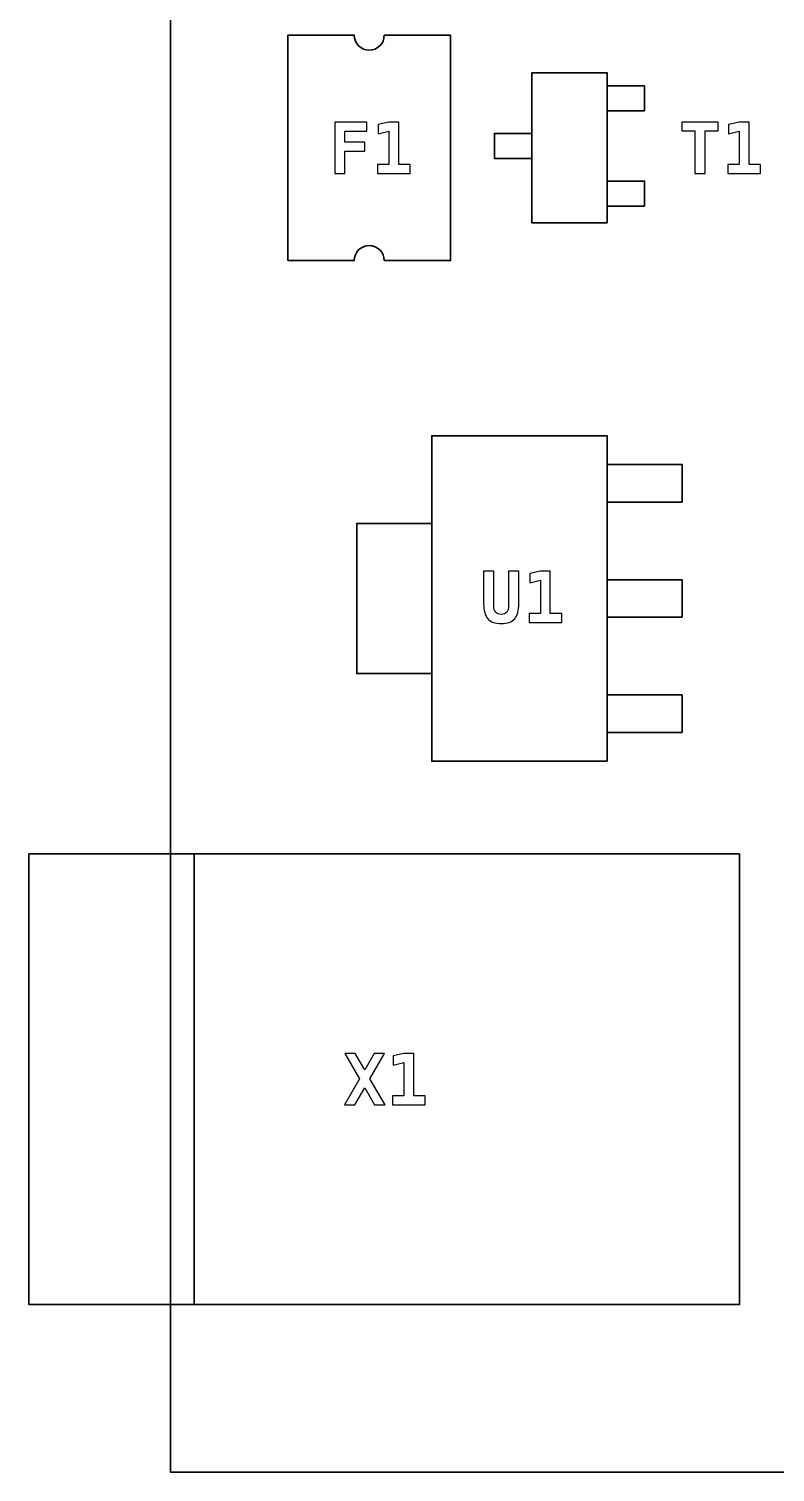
# Model space of a CAD drawing. Header units: centimetres. Extents: x -14.31 to -6.69, y -17.55 to -12.15.
# Drawn here: x -13.888 to -12.397, y -17.546 to -14.664 of the extents above; entities that cross this region are included whole.
import ezdxf

# ---------------------------------------------------------------- set-up
doc = ezdxf.new("R2010")
doc.units = ezdxf.units.CM
doc.header["$MEASUREMENT"] = 0
doc.layers.add('Layer 1', color=7, linetype='Continuous')

msp = doc.modelspace()

# ---------------------------------------------------------------- linework, layer by layer
at = {"layer": 'Layer 1', "color": 7, "lineweight": 35}
for points, knots in [([(-13.60478, -12.19155), (-13.60478, -12.19155), (-13.60478, -17.54618), (-13.60478, -17.54618), (-13.60478, -17.54618), (-13.60478, -17.54618), (-7.00326, -17.54618), (-7.00326, -17.54618), (-7.00326, -17.54618), (-7.00326, -17.54618), (-6.91925, -17.25396), (-6.91925, -17.25396), (-6.91925, -17.25396), (-6.91925, -17.25396), (-6.69233, -17.01606), (-6.69233, -17.01606), (-6.69233, -17.01606), (-6.69233, -17.01606), (-6.69233, -13.6785), (-6.69233, -13.6785), (-6.69233, -13.6785), (-6.69233, -13.6785), (-6.91782, -13.42932), (-6.91782, -13.42932), (-6.91782, -13.42932), (-6.91782, -13.42932), (-6.91782, -12.15382), (-6.91782, -12.15382), (-6.91782, -12.15382), (-6.91782, -12.15382), (-13.60478, -12.19155), (-13.60478, -12.19155)], [0, 0, 0, 0, 0.125, 0.125, 0.125, 0.125, 0.25, 0.25, 0.25, 0.25, 0.375, 0.375, 0.375, 0.375, 0.5, 0.5, 0.5, 0.5, 0.625, 0.625, 0.625, 0.625, 0.75, 0.75, 0.75, 0.75, 0.875, 0.875, 0.875, 0.875, 1, 1, 1, 1]), ([(-13.37017, -15.12648), (-13.37017, -15.12648), (-13.37017, -14.67648), (-13.37017, -14.67648), (-13.37017, -14.67648), (-13.37017, -14.67648), (-13.23767, -14.67648), (-13.23767, -14.67648), (-13.23767, -14.67648), (-13.23767, -14.69305), (-13.22424, -14.70648), (-13.20767, -14.70648), (-13.20767, -14.70648), (-13.1911, -14.70648), (-13.17767, -14.69305), (-13.17767, -14.67648), (-13.17767, -14.67648), (-13.17767, -14.67648), (-13.04517, -14.67648), (-13.04517, -14.67648), (-13.04517, -14.67648), (-13.04517, -14.67648), (-13.04517, -15.12648), (-13.04517, -15.12648), (-13.04517, -15.12648), (-13.04517, -15.12648), (-13.17767, -15.12648), (-13.17767, -15.12648), (-13.17767, -15.12648), (-13.17767, -15.10991), (-13.1911, -15.09648), (-13.20767, -15.09648), (-13.20767, -15.09648), (-13.22424, -15.09648), (-13.23767, -15.10991), (-13.23767, -15.12648), (-13.23767, -15.12648), (-13.23767, -15.12648), (-13.37017, -15.12648), (-13.37017, -15.12648)], [0, 0, 0, 0, 0.1, 0.1, 0.1, 0.1, 0.2, 0.2, 0.2, 0.2, 0.3, 0.3, 0.3, 0.3, 0.4, 0.4, 0.4, 0.4, 0.5, 0.5, 0.5, 0.5, 0.6, 0.6, 0.6, 0.6, 0.7, 0.7, 0.7, 0.7, 0.8, 0.8, 0.8, 0.8, 0.9, 0.9, 0.9, 0.9, 1, 1, 1, 1]), ([(-12.73266, -15.05143), (-12.73266, -15.05143), (-12.88266, -15.05143), (-12.88266, -15.05143), (-12.88266, -15.05143), (-12.88266, -15.05143), (-12.88266, -14.75143), (-12.88266, -14.75143), (-12.88266, -14.75143), (-12.88266, -14.75143), (-12.73266, -14.75143), (-12.73266, -14.75143), (-12.73266, -14.75143), (-12.73266, -14.75143), (-12.73266, -15.05143), (-12.73266, -15.05143)], [0, 0, 0, 0, 0.25, 0.25, 0.25, 0.25, 0.5, 0.5, 0.5, 0.5, 0.75, 0.75, 0.75, 0.75, 1, 1, 1, 1]), ([(-12.65766, -14.82768), (-12.65766, -14.82768), (-12.73266, -14.82768), (-12.73266, -14.82768), (-12.73266, -14.82768), (-12.73266, -14.82768), (-12.73266, -14.77768), (-12.73266, -14.77768), (-12.73266, -14.77768), (-12.73266, -14.77768), (-12.65766, -14.77768), (-12.65766, -14.77768), (-12.65766, -14.77768), (-12.65766, -14.77768), (-12.65766, -14.82768), (-12.65766, -14.82768)], [0, 0, 0, 0, 0.25, 0.25, 0.25, 0.25, 0.5, 0.5, 0.5, 0.5, 0.75, 0.75, 0.75, 0.75, 1, 1, 1, 1]), ([(-12.88267, -14.92268), (-12.88267, -14.92268), (-12.95767, -14.92268), (-12.95767, -14.92268), (-12.95767, -14.92268), (-12.95767, -14.92268), (-12.95767, -14.87268), (-12.95767, -14.87268), (-12.95767, -14.87268), (-12.95767, -14.87268), (-12.88267, -14.87268), (-12.88267, -14.87268), (-12.88267, -14.87268), (-12.88267, -14.87268), (-12.88267, -14.92268), (-12.88267, -14.92268)], [0, 0, 0, 0, 0.25, 0.25, 0.25, 0.25, 0.5, 0.5, 0.5, 0.5, 0.75, 0.75, 0.75, 0.75, 1, 1, 1, 1]), ([(-12.65766, -15.01768), (-12.65766, -15.01768), (-12.73266, -15.01768), (-12.73266, -15.01768), (-12.73266, -15.01768), (-12.73266, -15.01768), (-12.73266, -14.96768), (-12.73266, -14.96768), (-12.73266, -14.96768), (-12.73266, -14.96768), (-12.65766, -14.96768), (-12.65766, -14.96768), (-12.65766, -14.96768), (-12.65766, -14.96768), (-12.65766, -15.01768), (-12.65766, -15.01768)], [0, 0, 0, 0, 0.25, 0.25, 0.25, 0.25, 0.5, 0.5, 0.5, 0.5, 0.75, 0.75, 0.75, 0.75, 1, 1, 1, 1]), ([(-12.73267, -16.12644), (-12.73267, -16.12644), (-13.08267, -16.12644), (-13.08267, -16.12644), (-13.08267, -16.12644), (-13.08267, -16.12644), (-13.08267, -15.47644), (-13.08267, -15.47644), (-13.08267, -15.47644), (-13.08267, -15.47644), (-12.73267, -15.47644), (-12.73267, -15.47644), (-12.73267, -15.47644), (-12.73267, -15.47644), (-12.73267, -16.12644), (-12.73267, -16.12644)], [0, 0, 0, 0, 0.25, 0.25, 0.25, 0.25, 0.5, 0.5, 0.5, 0.5, 0.75, 0.75, 0.75, 0.75, 1, 1, 1, 1]), ([(-12.58267, -15.60894), (-12.58267, -15.60894), (-12.73267, -15.60894), (-12.73267, -15.60894), (-12.73267, -15.60894), (-12.73267, -15.60894), (-12.73267, -15.53394), (-12.73267, -15.53394), (-12.73267, -15.53394), (-12.73267, -15.53394), (-12.58267, -15.53394), (-12.58267, -15.53394), (-12.58267, -15.53394), (-12.58267, -15.53394), (-12.58267, -15.60894), (-12.58267, -15.60894)], [0, 0, 0, 0, 0.25, 0.25, 0.25, 0.25, 0.5, 0.5, 0.5, 0.5, 0.75, 0.75, 0.75, 0.75, 1, 1, 1, 1]), ([(-13.08267, -15.95144), (-13.08267, -15.95144), (-13.23267, -15.95144), (-13.23267, -15.95144), (-13.23267, -15.95144), (-13.23267, -15.95144), (-13.23267, -15.65144), (-13.23267, -15.65144), (-13.23267, -15.65144), (-13.23267, -15.65144), (-13.08267, -15.65144), (-13.08267, -15.65144), (-13.08267, -15.65144), (-13.08267, -15.65144), (-13.08267, -15.95144), (-13.08267, -15.95144)], [0, 0, 0, 0, 0.25, 0.25, 0.25, 0.25, 0.5, 0.5, 0.5, 0.5, 0.75, 0.75, 0.75, 0.75, 1, 1, 1, 1]), ([(-12.58267, -15.83894), (-12.58267, -15.83894), (-12.73267, -15.83894), (-12.73267, -15.83894), (-12.73267, -15.83894), (-12.73267, -15.83894), (-12.73267, -15.76394), (-12.73267, -15.76394), (-12.73267, -15.76394), (-12.73267, -15.76394), (-12.58267, -15.76394), (-12.58267, -15.76394), (-12.58267, -15.76394), (-12.58267, -15.76394), (-12.58267, -15.83894), (-12.58267, -15.83894)], [0, 0, 0, 0, 0.25, 0.25, 0.25, 0.25, 0.5, 0.5, 0.5, 0.5, 0.75, 0.75, 0.75, 0.75, 1, 1, 1, 1]), ([(-12.58267, -16.06894), (-12.58267, -16.06894), (-12.73267, -16.06894), (-12.73267, -16.06894), (-12.73267, -16.06894), (-12.73267, -16.06894), (-12.73267, -15.99394), (-12.73267, -15.99394), (-12.73267, -15.99394), (-12.73267, -15.99394), (-12.58267, -15.99394), (-12.58267, -15.99394), (-12.58267, -15.99394), (-12.58267, -15.99394), (-12.58267, -16.06894), (-12.58267, -16.06894)], [0, 0, 0, 0, 0.25, 0.25, 0.25, 0.25, 0.5, 0.5, 0.5, 0.5, 0.75, 0.75, 0.75, 0.75, 1, 1, 1, 1]), ([(-12.46768, -16.31143), (-12.46768, -16.31143), (-12.46768, -17.21143), (-12.46768, -17.21143), (-12.46768, -17.21143), (-12.46768, -17.21143), (-13.88768, -17.21143), (-13.88768, -17.21143), (-13.88768, -17.21143), (-13.88768, -17.21143), (-13.88768, -16.31143), (-13.88768, -16.31143), (-13.88768, -16.31143), (-13.88768, -16.31143), (-12.46768, -16.31143), (-12.46768, -16.31143)], [0, 0, 0, 0, 0.25, 0.25, 0.25, 0.25, 0.5, 0.5, 0.5, 0.5, 0.75, 0.75, 0.75, 0.75, 1, 1, 1, 1]), ([(-13.55768, -16.31143), (-13.55768, -16.31143), (-13.55768, -17.21143), (-13.55768, -17.21143), (-13.55768, -17.21143), (-13.55768, -17.21143), (-13.88768, -17.21143), (-13.88768, -17.21143), (-13.88768, -17.21143), (-13.88768, -17.21143), (-13.88768, -16.31143), (-13.88768, -16.31143), (-13.88768, -16.31143), (-13.88768, -16.31143), (-13.55768, -16.31143), (-13.55768, -16.31143)], [0, 0, 0, 0, 0.25, 0.25, 0.25, 0.25, 0.5, 0.5, 0.5, 0.5, 0.75, 0.75, 0.75, 0.75, 1, 1, 1, 1])]:
    msp.add_open_spline(points, degree=3, knots=knots, dxfattribs=at)
at = {"layer": 'Layer 1', "color": 250}
for points, knots in [([(-13.21263, -14.8679), (-13.21263, -14.8679), (-13.25639, -14.8679), (-13.25639, -14.8679), (-13.25639, -14.8679), (-13.25639, -14.8679), (-13.25639, -14.89008), (-13.25639, -14.89008), (-13.25639, -14.89008), (-13.25639, -14.89008), (-13.21655, -14.89008), (-13.21655, -14.89008), (-13.21655, -14.89008), (-13.21655, -14.89008), (-13.21655, -14.908), (-13.21655, -14.908), (-13.21655, -14.908), (-13.21655, -14.908), (-13.25639, -14.908), (-13.25639, -14.908), (-13.25639, -14.908), (-13.25639, -14.908), (-13.25639, -14.95285), (-13.25639, -14.95285), (-13.25639, -14.95285), (-13.25639, -14.95285), (-13.27671, -14.95285), (-13.27671, -14.95285), (-13.27671, -14.95285), (-13.27671, -14.95285), (-13.27671, -14.84998), (-13.27671, -14.84998), (-13.27671, -14.84998), (-13.27671, -14.84998), (-13.21263, -14.84998), (-13.21263, -14.84998), (-13.21263, -14.84998), (-13.21263, -14.84998), (-13.21263, -14.8679), (-13.21263, -14.8679)], [0, 0, 0, 0, 0.1, 0.1, 0.1, 0.1, 0.2, 0.2, 0.2, 0.2, 0.3, 0.3, 0.3, 0.3, 0.4, 0.4, 0.4, 0.4, 0.5, 0.5, 0.5, 0.5, 0.6, 0.6, 0.6, 0.6, 0.7, 0.7, 0.7, 0.7, 0.8, 0.8, 0.8, 0.8, 0.9, 0.9, 0.9, 0.9, 1, 1, 1, 1]), ([(-13.19134, -14.93493), (-13.19134, -14.93493), (-13.1686, -14.93493), (-13.1686, -14.93493), (-13.1686, -14.93493), (-13.1686, -14.93493), (-13.1686, -14.86816), (-13.1686, -14.86816), (-13.1686, -14.86816), (-13.1686, -14.86816), (-13.18974, -14.87341), (-13.18974, -14.87341), (-13.18974, -14.87341), (-13.18974, -14.87341), (-13.18974, -14.85508), (-13.18974, -14.85508), (-13.18974, -14.85508), (-13.18974, -14.85508), (-13.16846, -14.84998), (-13.16846, -14.84998), (-13.16846, -14.84998), (-13.16846, -14.84998), (-13.14882, -14.84998), (-13.14882, -14.84998), (-13.14882, -14.84998), (-13.14882, -14.84998), (-13.14882, -14.93493), (-13.14882, -14.93493), (-13.14882, -14.93493), (-13.14882, -14.93493), (-13.12608, -14.93493), (-13.12608, -14.93493), (-13.12608, -14.93493), (-13.12608, -14.93493), (-13.12608, -14.95285), (-13.12608, -14.95285), (-13.12608, -14.95285), (-13.12608, -14.95285), (-13.19134, -14.95285), (-13.19134, -14.95285), (-13.19134, -14.95285), (-13.19134, -14.95285), (-13.19134, -14.93493), (-13.19134, -14.93493)], [0, 0, 0, 0, 0.0909091, 0.0909091, 0.0909091, 0.0909091, 0.1818182, 0.1818182, 0.1818182, 0.1818182, 0.2727273, 0.2727273, 0.2727273, 0.2727273, 0.3636364, 0.3636364, 0.3636364, 0.3636364, 0.4545455, 0.4545455, 0.4545455, 0.4545455, 0.5454545, 0.5454545, 0.5454545, 0.5454545, 0.6363636, 0.6363636, 0.6363636, 0.6363636, 0.7272727, 0.7272727, 0.7272727, 0.7272727, 0.8181818, 0.8181818, 0.8181818, 0.8181818, 0.9090909, 0.9090909, 0.9090909, 0.9090909, 1, 1, 1, 1]), ([(-12.53662, -14.9528), (-12.53662, -14.9528), (-12.55694, -14.9528), (-12.55694, -14.9528), (-12.55694, -14.9528), (-12.55694, -14.9528), (-12.55694, -14.86771), (-12.55694, -14.86771), (-12.55694, -14.86771), (-12.55694, -14.86771), (-12.58304, -14.86771), (-12.58304, -14.86771), (-12.58304, -14.86771), (-12.58304, -14.86771), (-12.58304, -14.84993), (-12.58304, -14.84993), (-12.58304, -14.84993), (-12.58304, -14.84993), (-12.51051, -14.84993), (-12.51051, -14.84993), (-12.51051, -14.84993), (-12.51051, -14.84993), (-12.51051, -14.86771), (-12.51051, -14.86771), (-12.51051, -14.86771), (-12.51051, -14.86771), (-12.53662, -14.86771), (-12.53662, -14.86771), (-12.53662, -14.86771), (-12.53662, -14.86771), (-12.53662, -14.9528), (-12.53662, -14.9528)], [0, 0, 0, 0, 0.125, 0.125, 0.125, 0.125, 0.25, 0.25, 0.25, 0.25, 0.375, 0.375, 0.375, 0.375, 0.5, 0.5, 0.5, 0.5, 0.625, 0.625, 0.625, 0.625, 0.75, 0.75, 0.75, 0.75, 0.875, 0.875, 0.875, 0.875, 1, 1, 1, 1]), ([(-12.49134, -14.93488), (-12.49134, -14.93488), (-12.4686, -14.93488), (-12.4686, -14.93488), (-12.4686, -14.93488), (-12.4686, -14.93488), (-12.4686, -14.86811), (-12.4686, -14.86811), (-12.4686, -14.86811), (-12.4686, -14.86811), (-12.48974, -14.87336), (-12.48974, -14.87336), (-12.48974, -14.87336), (-12.48974, -14.87336), (-12.48974, -14.85503), (-12.48974, -14.85503), (-12.48974, -14.85503), (-12.48974, -14.85503), (-12.46846, -14.84993), (-12.46846, -14.84993), (-12.46846, -14.84993), (-12.46846, -14.84993), (-12.44882, -14.84993), (-12.44882, -14.84993), (-12.44882, -14.84993), (-12.44882, -14.84993), (-12.44882, -14.93488), (-12.44882, -14.93488), (-12.44882, -14.93488), (-12.44882, -14.93488), (-12.42608, -14.93488), (-12.42608, -14.93488), (-12.42608, -14.93488), (-12.42608, -14.93488), (-12.42608, -14.9528), (-12.42608, -14.9528), (-12.42608, -14.9528), (-12.42608, -14.9528), (-12.49134, -14.9528), (-12.49134, -14.9528), (-12.49134, -14.9528), (-12.49134, -14.9528), (-12.49134, -14.93488), (-12.49134, -14.93488)], [0, 0, 0, 0, 0.0909091, 0.0909091, 0.0909091, 0.0909091, 0.1818182, 0.1818182, 0.1818182, 0.1818182, 0.2727273, 0.2727273, 0.2727273, 0.2727273, 0.3636364, 0.3636364, 0.3636364, 0.3636364, 0.4545455, 0.4545455, 0.4545455, 0.4545455, 0.5454545, 0.5454545, 0.5454545, 0.5454545, 0.6363636, 0.6363636, 0.6363636, 0.6363636, 0.7272727, 0.7272727, 0.7272727, 0.7272727, 0.8181818, 0.8181818, 0.8181818, 0.8181818, 0.9090909, 0.9090909, 0.9090909, 0.9090909, 1, 1, 1, 1]), ([(-12.97911, -15.81153), (-12.97911, -15.81153), (-12.97911, -15.74662), (-12.97911, -15.74662), (-12.97911, -15.74662), (-12.97911, -15.74662), (-12.95879, -15.74662), (-12.95879, -15.74662), (-12.95879, -15.74662), (-12.95879, -15.74662), (-12.95879, -15.81663), (-12.95879, -15.81663), (-12.95879, -15.81663), (-12.95879, -15.82179), (-12.95747, -15.82581), (-12.95486, -15.82872), (-12.95486, -15.82872), (-12.95225, -15.83164), (-12.9486, -15.8331), (-12.94397, -15.8331), (-12.94397, -15.8331), (-12.93934, -15.8331), (-12.93569, -15.83164), (-12.93308, -15.82872), (-12.93308, -15.82872), (-12.93047, -15.82581), (-12.92915, -15.82179), (-12.92915, -15.81663), (-12.92915, -15.81663), (-12.92915, -15.81663), (-12.92915, -15.74662), (-12.92915, -15.74662), (-12.92915, -15.74662), (-12.92915, -15.74662), (-12.90883, -15.74662), (-12.90883, -15.74662), (-12.90883, -15.74662), (-12.90883, -15.74662), (-12.90883, -15.81153), (-12.90883, -15.81153), (-12.90883, -15.81153), (-12.90883, -15.8255), (-12.91161, -15.83564), (-12.91716, -15.84199), (-12.91716, -15.84199), (-12.92273, -15.84831), (-12.93167, -15.85149), (-12.94397, -15.85149), (-12.94397, -15.85149), (-12.95622, -15.85149), (-12.96516, -15.84831), (-12.97073, -15.84199), (-12.97073, -15.84199), (-12.97631, -15.83564), (-12.97911, -15.8255), (-12.97911, -15.81153)], [0, 0, 0, 0, 0.0714286, 0.0714286, 0.0714286, 0.0714286, 0.1428571, 0.1428571, 0.1428571, 0.1428571, 0.2142857, 0.2142857, 0.2142857, 0.2142857, 0.2857143, 0.2857143, 0.2857143, 0.2857143, 0.3571429, 0.3571429, 0.3571429, 0.3571429, 0.4285714, 0.4285714, 0.4285714, 0.4285714, 0.5, 0.5, 0.5, 0.5, 0.5714286, 0.5714286, 0.5714286, 0.5714286, 0.6428571, 0.6428571, 0.6428571, 0.6428571, 0.7142857, 0.7142857, 0.7142857, 0.7142857, 0.7857143, 0.7857143, 0.7857143, 0.7857143, 0.8571429, 0.8571429, 0.8571429, 0.8571429, 0.9285714, 0.9285714, 0.9285714, 0.9285714, 1, 1, 1, 1]), ([(-12.88851, -15.83157), (-12.88851, -15.83157), (-12.86577, -15.83157), (-12.86577, -15.83157), (-12.86577, -15.83157), (-12.86577, -15.83157), (-12.86577, -15.7648), (-12.86577, -15.7648), (-12.86577, -15.7648), (-12.86577, -15.7648), (-12.88691, -15.77005), (-12.88691, -15.77005), (-12.88691, -15.77005), (-12.88691, -15.77005), (-12.88691, -15.75172), (-12.88691, -15.75172), (-12.88691, -15.75172), (-12.88691, -15.75172), (-12.86563, -15.74662), (-12.86563, -15.74662), (-12.86563, -15.74662), (-12.86563, -15.74662), (-12.84599, -15.74662), (-12.84599, -15.74662), (-12.84599, -15.74662), (-12.84599, -15.74662), (-12.84599, -15.83157), (-12.84599, -15.83157), (-12.84599, -15.83157), (-12.84599, -15.83157), (-12.82325, -15.83157), (-12.82325, -15.83157), (-12.82325, -15.83157), (-12.82325, -15.83157), (-12.82325, -15.84949), (-12.82325, -15.84949), (-12.82325, -15.84949), (-12.82325, -15.84949), (-12.88851, -15.84949), (-12.88851, -15.84949), (-12.88851, -15.84949), (-12.88851, -15.84949), (-12.88851, -15.83157), (-12.88851, -15.83157)], [0, 0, 0, 0, 0.0909091, 0.0909091, 0.0909091, 0.0909091, 0.1818182, 0.1818182, 0.1818182, 0.1818182, 0.2727273, 0.2727273, 0.2727273, 0.2727273, 0.3636364, 0.3636364, 0.3636364, 0.3636364, 0.4545455, 0.4545455, 0.4545455, 0.4545455, 0.5454545, 0.5454545, 0.5454545, 0.5454545, 0.6363636, 0.6363636, 0.6363636, 0.6363636, 0.7272727, 0.7272727, 0.7272727, 0.7272727, 0.8181818, 0.8181818, 0.8181818, 0.8181818, 0.9090909, 0.9090909, 0.9090909, 0.9090909, 1, 1, 1, 1]), ([(-13.17617, -16.8128), (-13.17617, -16.8128), (-13.19717, -16.8128), (-13.19717, -16.8128), (-13.19717, -16.8128), (-13.19717, -16.8128), (-13.21681, -16.77877), (-13.21681, -16.77877), (-13.21681, -16.77877), (-13.21681, -16.77877), (-13.2364, -16.8128), (-13.2364, -16.8128), (-13.2364, -16.8128), (-13.2364, -16.8128), (-13.2574, -16.8128), (-13.2574, -16.8128), (-13.2574, -16.8128), (-13.2574, -16.8128), (-13.22723, -16.76057), (-13.22723, -16.76057), (-13.22723, -16.76057), (-13.22723, -16.76057), (-13.25658, -16.70993), (-13.25658, -16.70993), (-13.25658, -16.70993), (-13.25658, -16.70993), (-13.23555, -16.70993), (-13.23555, -16.70993), (-13.23555, -16.70993), (-13.23555, -16.70993), (-13.21681, -16.74267), (-13.21681, -16.74267), (-13.21681, -16.74267), (-13.21681, -16.74267), (-13.19802, -16.70993), (-13.19802, -16.70993), (-13.19802, -16.70993), (-13.19802, -16.70993), (-13.17699, -16.70993), (-13.17699, -16.70993), (-13.17699, -16.70993), (-13.17699, -16.70993), (-13.2062, -16.76057), (-13.2062, -16.76057), (-13.2062, -16.76057), (-13.2062, -16.76057), (-13.17617, -16.8128), (-13.17617, -16.8128)], [0, 0, 0, 0, 0.0833333, 0.0833333, 0.0833333, 0.0833333, 0.1666667, 0.1666667, 0.1666667, 0.1666667, 0.25, 0.25, 0.25, 0.25, 0.3333333, 0.3333333, 0.3333333, 0.3333333, 0.4166667, 0.4166667, 0.4166667, 0.4166667, 0.5, 0.5, 0.5, 0.5, 0.5833333, 0.5833333, 0.5833333, 0.5833333, 0.6666667, 0.6666667, 0.6666667, 0.6666667, 0.75, 0.75, 0.75, 0.75, 0.8333333, 0.8333333, 0.8333333, 0.8333333, 0.9166667, 0.9166667, 0.9166667, 0.9166667, 1, 1, 1, 1]), ([(-13.16135, -16.79488), (-13.16135, -16.79488), (-13.13861, -16.79488), (-13.13861, -16.79488), (-13.13861, -16.79488), (-13.13861, -16.79488), (-13.13861, -16.72811), (-13.13861, -16.72811), (-13.13861, -16.72811), (-13.13861, -16.72811), (-13.15975, -16.73336), (-13.15975, -16.73336), (-13.15975, -16.73336), (-13.15975, -16.73336), (-13.15975, -16.71503), (-13.15975, -16.71503), (-13.15975, -16.71503), (-13.15975, -16.71503), (-13.13847, -16.70993), (-13.13847, -16.70993), (-13.13847, -16.70993), (-13.13847, -16.70993), (-13.11883, -16.70993), (-13.11883, -16.70993), (-13.11883, -16.70993), (-13.11883, -16.70993), (-13.11883, -16.79488), (-13.11883, -16.79488), (-13.11883, -16.79488), (-13.11883, -16.79488), (-13.09609, -16.79488), (-13.09609, -16.79488), (-13.09609, -16.79488), (-13.09609, -16.79488), (-13.09609, -16.8128), (-13.09609, -16.8128), (-13.09609, -16.8128), (-13.09609, -16.8128), (-13.16135, -16.8128), (-13.16135, -16.8128), (-13.16135, -16.8128), (-13.16135, -16.8128), (-13.16135, -16.79488), (-13.16135, -16.79488)], [0, 0, 0, 0, 0.0909091, 0.0909091, 0.0909091, 0.0909091, 0.1818182, 0.1818182, 0.1818182, 0.1818182, 0.2727273, 0.2727273, 0.2727273, 0.2727273, 0.3636364, 0.3636364, 0.3636364, 0.3636364, 0.4545455, 0.4545455, 0.4545455, 0.4545455, 0.5454545, 0.5454545, 0.5454545, 0.5454545, 0.6363636, 0.6363636, 0.6363636, 0.6363636, 0.7272727, 0.7272727, 0.7272727, 0.7272727, 0.8181818, 0.8181818, 0.8181818, 0.8181818, 0.9090909, 0.9090909, 0.9090909, 0.9090909, 1, 1, 1, 1])]:
    msp.add_open_spline(points, degree=3, knots=knots, dxfattribs=at)

doc.saveas('drawing.dxf')
